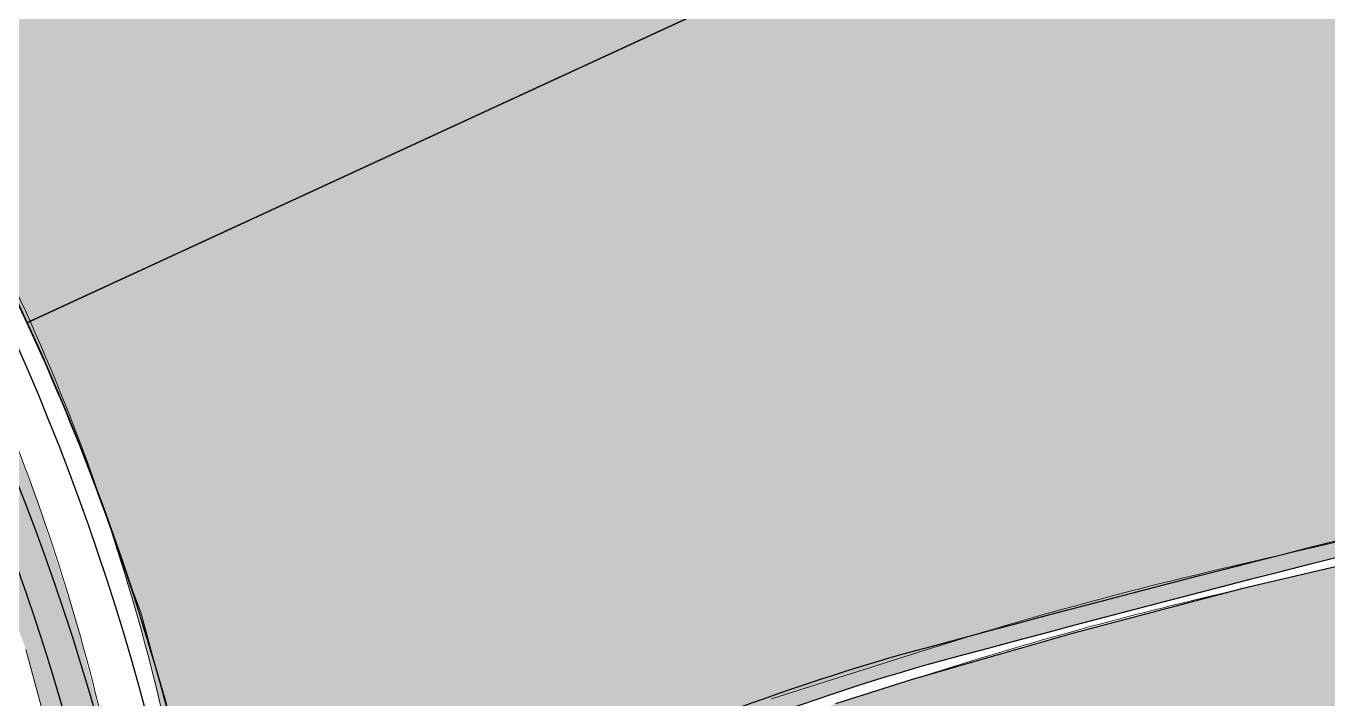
# Model space of a CAD drawing. Extents: x -14.2 to 52.3, y 3.7 to 90.9.
# Drawn here: x 4.705 to 6.863, y 26.577 to 27.693 of the extents above; entities that cross this region are included whole.
import ezdxf

# ---------------------------------------------------------------- set-up
doc = ezdxf.new("R2010")
doc.units = 0
for name, color, linetype in [('FOR_CONTROL', 2, 'Continuous'), ('limpo_PINI-PSG-PE-0102-LAZ-R00$0$PA_EXTE_1', 1, 'Continuous'), ('limpo_PINI-PSG-PE-0102-LAZ-R00$0$PA_EXTE_3', 3, 'Continuous'), ('limpo_PINI-PSG-PE-0102-LAZ-R00$0$XR_ARQT', 7, 'Continuous'), ('XR_ARQT', 7, 'Continuous')]:
    doc.layers.add(name, color=color, linetype=linetype)
for name, color, linetype, lineweight in [('limpo_PINI-PSG-PE-0102-LAZ-R00$0$A-DETL', 1, 'Continuous', 5), ('limpo_PINI-PSG-PE-0102-LAZ-R00$0$A-DETL-GENF', 1, 'Continuous', 5), ('limpo_PINI-PSG-PE-0102-LAZ-R00$0$A-GLAZ-CURT', 52, 'Continuous', 5), ('limpo_PINI-PSG-PE-0102-LAZ-R00$0$A-WALL', 1, 'Continuous', 5), ('limpo_PINI-PSG-PE-0102-LAZ-R00$0$A-WALL-FNSH', 1, 'Continuous', 40), ('limpo_PINI-PSG-PE-0102-LAZ-R00$0$S-BEAM', 12, 'Continuous', 5)]:
    doc.layers.add(name, color=color, linetype=linetype, lineweight=lineweight)
doc.layers.add('PA_VEGE_AUX2', color=6, linetype='Continuous', plot=False)
doc.layers.add('PA_VEGE_FOR_CLFLVD', color=7, linetype='Continuous', true_color=0x4e79a6)
doc.layers.add('PA_VEGE_FOR_DIEN', color=7, linetype='Continuous', lineweight=0, true_color=0xf6e26f)

# ---------------------------------------------------------------- blocks, each defined once
blk = doc.blocks.new('limpo_PINI-PSG-PE-0102-LAZ-R00$0$PINI-EST-PE-1101-TQR-R20_rvt-1-5PPE_008_LAZER__P_A_0_09_')
at = {"layer": 'limpo_PINI-PSG-PE-0102-LAZ-R00$0$S-BEAM'}
h = blk.add_hatch(color=10, dxfattribs=at)
h.paths.add_polyline_path([(-3445.818852572332, 1002.436948487841), (-3471.268732961418, 1307.569724331384), (-3437.421671906809, 1645.3120432918), (-3439.113943225258, 1640.56240154903), (-3460.890428985822, 1549.746523062216), (-3472.85031263063, 1457.125249584596), (-3474.816077339841, 1362.477767555962), (-3469.206161440694, 1212.667622638307), (-3468.888520223875, 1209.812316475158)])
h.paths.add_polyline_path([(-3504.140909856078, 1526.699294772135), (-3500.230644376452, 1556.981677035636), (-3477.457310157661, 1651.954776731042), (-3444.67813660358, 1743.954995199854), (-3434.070724681554, 1765.958992522668), (-3454.638230898064, 1762.593556575098), (-3522.194107785773, 2175.149374039208), (-3563.195075294235, 2384.196334955865), (-3615.891212158878, 2587.375611797126), (-3679.405815833908, 2783.730659267051), (-3755.84388244162, 2979.137438799743), (-3843.888965784388, 3169.639238810702), (-3943.232432764334, 3354.554000099476), (-4052.2018410202, 3531.198276947033), (-4171.50942045486, 3701.118697416326), (-4300.75584630366, 3863.720830571641), (-4439.51246404384, 4018.435846969758), (-4587.324914042283, 4164.722508590459), (-4743.142725012654, 4302.069062244143), (-5974.999999999997, 5328.341461780517), (-5974.999999999997, 5265.000000000003), (-6047.355318851986, 5265.000000000003), (-4604.439568892836, 4064.308880506394), (-4221.735162347261, 3594.948057946381), (-3991.917140430442, 3222.962258819212), (-3846.124665578303, 2926.808532472156), (-3697.052025114194, 2535.271392238486), (-3595.574654016618, 2157.603592034477), (-3529.201439355264, 1751.970703331166), (-3507.509701922836, 1556.981677035628)])
h.paths.add_polyline_path([(-3436.170924815748, 1648.822473639809), (-3367.463489906623, 1776.857853080658), (-3385.931757459767, 1773.835912994275), (-3407.769599911916, 1728.535529603394), (-3435.054902393625, 1651.954776731042)])
h.paths.add_polyline_path([(-3358.404631617835, 1793.738913475913), (-3339.224557333409, 1829.480723542878), (-3342.878992010966, 1851.814414963387), (-3362.686686962119, 1819.908242289495), (-3361.500833385317, 1812.661023446932)])
h.paths.add_polyline_path([(-3372.492402052448, 1879.834834035683), (-3352.679681244136, 1911.710291714533), (-3399.820571401351, 2199.80686121293), (-3506.533694068851, 2596.960530595884), (-3547.514203479848, 2704.595247537537), (-3501.298598525788, 2549.966689512253), (-3457.624260581286, 2370.826533346049), (-3420.550130070004, 2173.534561248557), (-3374.47936519899, 1891.977949372083)])
h.paths.add_polyline_path([(-4353.46201333347, 4072.991209019057), (-4461.65173493355, 4205.678515081482), (-5974.999999999997, 5465.000000000001), (-5974.999999999997, 5458.497982228842), (-4669.912277850199, 4371.216577627906), (-4510.642985751067, 4230.343293637878), (-4359.980774325038, 4080.300341133916)])
at = {"layer": 'limpo_PINI-PSG-PE-0102-LAZ-R00$0$S-BEAM', "color": 55, "lineweight": 18}
for p, q in [((-3506.53369406885, 2596.960530595879), (-3547.514203479874, 2704.595247537613)), ((-3399.820571401349, 2199.806861212929), (-3506.53369406885, 2596.960530595879)), ((-3697.052025114189, 2535.27139223848), (-3595.574654016619, 2157.60359203447))]:
    blk.add_line(p, q, dxfattribs=at)
blk = doc.blocks.new('limpo_PINI-PSG-PE-0102-LAZ-R00$0$Parede básica _ DAA_GDC_VID_TOPO - ___-2045209-5PPE_008_LAZER__P_A_0_09_')
at = {"layer": 'limpo_PINI-PSG-PE-0102-LAZ-R00$0$A-WALL'}
blk.add_line((-3940.173590236188, 3349.574266835034), (-3853.454355567685, 3399.371599479554), dxfattribs=at)
for radius, start, end in [(3595.000000000003, 9.292885413735663, 29.8660066939823), (3494.999999999999, 9.292885413735283, 29.86600669398186)]:
    blk.add_arc((-6971.010841900385, 1609.157490909044), radius, start, end, dxfattribs=at)
blk = doc.blocks.new('limpo_PINI-PSG-PE-0102-LAZ-R00$0$A$C745163c0')
at = {"layer": 'limpo_PINI-PSG-PE-0102-LAZ-R00$0$A-DETL-GENF'}
blk.add_hatch(color=252, dxfattribs=at).paths.add_polyline_path([(-1214.787636157405, -4240.395708894914), (-734.9999999999982, -4240.395708894914), (-734.9999999999891, -1740.395708894896), (-1234.999999999989, -1740.395708894896), (-1234.999999999989, -3990.39570889491), (-4499.999999999991, -3990.39570889491), (-4499.999999999991, -1240.395708894896), (-5000, -1240.395708894896), (-4999.999999999989, -3990.39570889491), (-7375.937775145047, -3990.39570889491), (-7543.986030821837, -3977.281267061389), (-7694.42563579933, -3929.948139145388), (-7830.036630680717, -3850.925195539308), (-7943.574906116687, -3743.25718198852), (-8030.343387454669, -3617.521555996798), (-8089.491991287403, -3469.461518771237), (-8114.533597318469, -3320.404331109323), (-8875.574214688535, 3522.443641694073), (-8899.917729702662, 3763.300122462366), (-8904.075530512055, 3840.957657146344), (-8900.888704359408, 3918.661094263593), (-8864.778731952014, 4126.970440392437), (-8758.370816032071, 4309.656151988787), (-8594.992805433543, 4443.836401819895), (-8223.708323604631, 4625.315719474598), (-7834.729374900969, 4764.894681531227), (-7573.003578863115, 4836.939214548227), (-7299.999816269425, 4908.380938356459), (-6554.429803129613, 5083.097606346666), (-6069.830693111092, 5185.352105033297), (-3680.000134642007, 5695.854618634348), (-3680.000134642007, 4815.00000327007), (-5930.000134576967, 4815.00000327007), (-5930.000134576967, 2215.000063640717), (-3480.000134576951, 2215.000063640717), (-3480.000134576951, 2515.000063640189), (-5680.000134641992, 2515.000063640189), (-5680.000134641992, 4515.000003270066), (-3480.000134576951, 4515.000003270066), (-3480.000134576951, 5994.218576658848), (-6362.302175040107, 5379.095145197643), (-6612.92965087888, 5326.161418864929), (-7360.175003462491, 5151.05215229643), (-7643.4326675931, 5076.927108689699), (-7910.040774657174, 4999.664094729622), (-8035.626835549692, 4959.798679839514), (-8155.8338304032, 4918.914178025039), (-8270.059626957987, 4877.001540261248), (-8378.04577010445, 4833.932770107574), (-8429.061986538542, 4812.160208057001), (-8561.244346179796, 4746.242041423717), (-8692.231508701814, 4677.979722777214), (-8956.08663590084, 4462.137704067682), (-9117.276436118336, 4161.762682643355), (-9151.268867539406, 3822.569787971443), (-9122.61377512868, 3481.549387924664), (-8362.531953986712, -3350.896130609268), (-8324.784294195964, -3555.680415860734), (-8245.996238974483, -3744.150820349896), (-8128.708811086182, -3913.166002882095), (-7977.761832137759, -4052.383055818373), (-7796.280242439114, -4158.240889846926), (-7597.488944431966, -4221.553335502187), (-7388.979030996094, -4240.395708894881), (-2219.611854907407, -4240.395708894899)])
at = {"layer": 'limpo_PINI-PSG-PE-0102-LAZ-R00$0$A-DETL', "color": 1, "lineweight": 30}
for p, q in [((-6612.92965087888, 5326.161418864922), (-7360.175003462483, 5151.052152296434)), ((-7360.175003462491, 5151.052152296426), (-7643.4326675931, 5076.927108689702)), ((-7643.4326675931, 5076.927108689695), (-7910.040774657208, 4999.664094729611)), ((-7910.040774657174, 4999.664094729622), (-8035.62683554981, 4959.798679839481))]:
    blk.add_line(p, q, dxfattribs=at)
at = {"layer": 'limpo_PINI-PSG-PE-0102-LAZ-R00$0$A-WALL-FNSH', "lineweight": 5}
for p, q in [((-6762.075123661667, 5332.294334630824), (-7417.919906491873, 5178.603851970613)), ((-7408.793556025023, 5139.6588943104), (-7360.175003462491, 5151.05215229643)), ((-7876.214507955047, 5052.368676008275), (-8141.545389806323, 4968.143359814858)), ((-7910.040774657175, 4999.664094729622), (-7864.112218517633, 5014.243427282883))]:
    blk.add_line(p, q, dxfattribs=at)
at = {"layer": 'limpo_PINI-PSG-PE-0102-LAZ-R00$0$A-WALL-FNSH', "color": 50, "lineweight": 5}
for radius in [6160.000000000005, 6119.999999999997]:
    blk.add_arc((-6012.46193459322, -818.9196277021874), radius, 103.1886945494758, 107.6112615697132, dxfattribs=at)
at = {"lineweight": 5}
blk.add_blockref('limpo_PINI-PSG-PE-0102-LAZ-R00$0$PINI-EST-PE-1101-TQR-R20_rvt-1-5PPE_008_LAZER__P_A_0_09_', (-5680.000134577966, 2515.000063640069), dxfattribs=at)
at = {"layer": 'limpo_PINI-PSG-PE-0102-LAZ-R00$0$A-GLAZ-CURT'}
blk.add_blockref('limpo_PINI-PSG-PE-0102-LAZ-R00$0$Parede básica _ DAA_GDC_VID_TOPO - ___-2045209-5PPE_008_LAZER__P_A_0_09_', (-5680.000134577966, 2515.000063640069), dxfattribs=at)
blk = doc.blocks.new('limpo_PINI-PSG-PE-0102-LAZ-R00')
at = {"layer": 'limpo_PINI-PSG-PE-0102-LAZ-R00$0$XR_ARQT', "xscale": 0.001000000000038553, "yscale": 0.001000000000038553, "zscale": 0.001000000000038553}
blk.add_blockref('limpo_PINI-PSG-PE-0102-LAZ-R00$0$A$C745163c0', (14.12395706891857, 21.59203309899526), dxfattribs=at)
at = {"layer": 'limpo_PINI-PSG-PE-0102-LAZ-R00$0$PA_EXTE_1'}
for points in [[(4.994984180468868, 25.8542924348945), (4.993484260829298, 25.86777535072603, 0.3821237555456981), (0.9384986659880409, 29.49667466836084), (-9.590897690729115, 29.49667466836087)], [(4.956921333403519, 25.74421567067631), (4.943790809912127, 25.8622471560892, 0.3821237555456984), (0.9384986659880418, 29.44667466836084), (-9.590897690729115, 29.44667466836088)]]:
    blk.add_lwpolyline(points, format="xyb", dxfattribs=at)
at = {"layer": 'limpo_PINI-PSG-PE-0102-LAZ-R00$0$PA_EXTE_3'}
blk.add_lwpolyline([(-6.830897690729113, 30.12167466836081), (-6.830897690729113, 29.57167466836086), (1.002364343794504, 29.57167466836083, -0.380245224274439), (5.053379563935465, 25.97019055355436, -0.1531801287073916), (5.484150721675237, 26.34847170504464, -0.05135231845461264), (6.200871258896051, 26.63480315547363, -0.01985786056693518), (9.339765754052713, 27.3537090798965), (10.68896945769017, 27.64190738622924), (10.42478953059854, 28.18774906552797, 0.3463695001600208), (9.86868876508693, 28.45855234956494), (8.041186462910261, 28.0619480758721, -0.1561362602555584), (6.827444847312432, 28.17890672939174), (-2.798764884455749, 32.31519822789124, 0.3284251371073352), (-3.953654568017672, 32.0462298143226), (-5.299559249290085, 30.47187075314994, -0.2192842259105381), (-6.059661131787839, 30.12167466836081)], format="xyb", close=True, dxfattribs=at)
blk.add_lwpolyline([(4.924607525155452, 25.35634666519787), (4.869250633536369, 25.85395486413396, 0.3821237555456982), (0.9384986659880425, 29.37167466836084), (-9.590897690729115, 29.37167466836087)], format="xyb", dxfattribs=at)

msp = doc.modelspace()

# ---------------------------------------------------------------- hatches: boundary and pattern name
at = {"layer": 'PA_VEGE_FOR_CLFLVD'}
h = msp.add_hatch(color=256, dxfattribs=at)
h.dxf.hatch_style = 1
edge = h.paths.add_edge_path()
edge.add_line((2.227435911981868, 30.15548716784169), (1.691764435867456, 30.08623995685169))
edge.add_arc((1.973906705972902, 29.09680220441078), 1.028878674351633, 105.9157196465301, 126.7213149069633)
edge.add_arc((1.960882713968397, 29.12313282242063), 1.000000000000006, 127.0252285469963, 147.6264313990299)
edge.add_line((1.116307693411247, 29.65857005931297), (1.060951662791907, 29.57125390444552))
edge.add_arc((1.002364343794477, 25.49260459524513), 4.079070073115697, 24.75732667441008, 89.17703754128672, ccw=False)
edge.add_line((4.70652557909954, 27.20082068352301), (6.827444847312415, 28.17890672939174))
edge.add_line((6.827444847312415, 28.17890672939174), (2.227435911981868, 30.15548716784169))
at = {"layer": 'PA_VEGE_FOR_DIEN'}
h = msp.add_hatch(color=256, dxfattribs=at)
h.dxf.hatch_style = 1
edge = h.paths.add_edge_path()
edge.add_line((10.68896945769018, 27.64190738622925), (10.42478953059852, 28.18774906552799))
edge.add_arc((9.97473026845429, 27.96992652179527), 0.5000000000000038, 25.82634889883926, 102.2444497549628)
edge.add_line((9.868688765086915, 28.45855234956494), (8.041186462910256, 28.0619480758721))
edge.add_arc((7.61702044944076, 30.01645138695074), 1.999999999999992, 246.7472595835336, 282.244449754963, ccw=False)
edge.add_line((6.827444847312421, 28.17890672939174), (4.70652557909954, 27.20082068352301))
edge.add_arc((1.002364343794459, 25.49260459524517), 4.079070073115695, 6.723730140833425, 24.757326674409512, ccw=False)
edge.add_arc((5.871658462314584, 25.47278078912164), 0.9575995140378634, 113.8701840016133, 148.7057057161034, ccw=False)
edge.add_arc((7.232790853169563, 23.01160710623833), 3.767281202702994, 105.89744101687299, 117.6561965544746, ccw=False)
edge.add_arc((16.81739626821917, -12.50718853433045), 40.55620934848665, 100.62480987692499, 105.175298204006, ccw=False)
edge.add_line((9.339765754051765, 27.3537090798963), (10.68896945769018, 27.64190738622925))

# ---------------------------------------------------------------- linework, layer by layer
at = {"layer": 'FOR_CONTROL'}
for points in [[(2.227435911981874, 30.1554871678417), (1.691764435867471, 30.08623995685169, 0.09103174545240353), (1.358716093013669, 29.92150326313595, 0.09013259768903704), (1.116307693411259, 29.65857005931299), (1.060951662791908, 29.57125390444552, -0.2887283410446305), (4.706525579099539, 27.20082068352301), (6.827444847312419, 28.17890672939174)], [(2.227435911981868, 30.15548716784169), (1.691764435867456, 30.08623995685169, 0.09103174545233114), (1.358716093013894, 29.92150326313612, 0.0901325976891136), (1.116307693411247, 29.65857005931297), (1.060951662791907, 29.57125390444552, -0.2887283410446306), (4.70652557909954, 27.20082068352301), (6.827444847312415, 28.17890672939174)], [(10.68896945769018, 27.64190738622925), (10.42478953059852, 28.18774906552798, 0.3463695001600131), (9.868688765086914, 28.45855234956494), (8.041186462910247, 28.0619480758721, -0.1561362602555585), (6.827444847312422, 28.17890672939174), (4.70652557909954, 27.20082068352301, -0.0788492090475422), (5.053379563935461, 25.97019055355435, -0.1531801287074258), (5.484150721675338, 26.3484717050447, -0.05135231845509199), (6.200871258903131, 26.63480315547556, -0.01985786056688605), (9.339765754052083, 27.35370907989638)], [(10.68896945769018, 27.64190738622925), (10.42478953059852, 28.18774906552799, 0.346369500160011), (9.868688765086915, 28.45855234956494), (8.041186462910256, 28.0619480758721, -0.1561362602555598), (6.827444847312421, 28.17890672939174), (4.70652557909954, 27.20082068352301, -0.07884920904754295), (5.053379563935454, 25.97019055355434, -0.1531801287075658), (5.484150721675782, 26.34847170504493, -0.05135231845502872), (6.200871258902696, 26.63480315547544, -0.01985786056688682), (9.339765754051765, 27.3537090798963)]]:
    msp.add_lwpolyline(points, format="xyb", close=True, dxfattribs=at)
at = {"layer": 'PA_VEGE_AUX2'}
msp.add_lwpolyline([(-6.830897690729103, 30.12167466836081), (-6.830897690729103, 29.57167466836086), (1.002364343794483, 29.57167466836083, -0.3802452242744389), (5.053379563935465, 25.97019055355436, -0.1531801287073913), (5.484150721675235, 26.34847170504464, -0.05135231845461265), (6.200871258896058, 26.63480315547364, -0.01985786056693517), (9.339765754052706, 27.3537090798965), (10.68896945769018, 27.64190738622924), (10.42478953059853, 28.18774906552797, 0.3463695001600199), (9.868688765086915, 28.45855234956494), (8.041186462910247, 28.0619480758721, -0.1561362602555586), (6.827444847312421, 28.17890672939174), (-2.79876488445575, 32.31519822789124, 0.3284251371073353), (-3.953654568017669, 32.0462298143226), (-5.29955924929007, 30.47187075314994, -0.219284225910538), (-6.059661131787834, 30.12167466836081)], format="xyb", close=True, dxfattribs=at)
msp.add_lwpolyline([(6.827444847312422, 28.17890672939174), (4.706525579099543, 27.20082068352301)], dxfattribs=at)

# ---------------------------------------------------------------- next in the draw order: block references
at = {"layer": 'XR_ARQT'}
msp.add_blockref('limpo_PINI-PSG-PE-0102-LAZ-R00', (-0.04176675143469311, 0.01701602956512716), dxfattribs=at)

doc.saveas('drawing.dxf')
